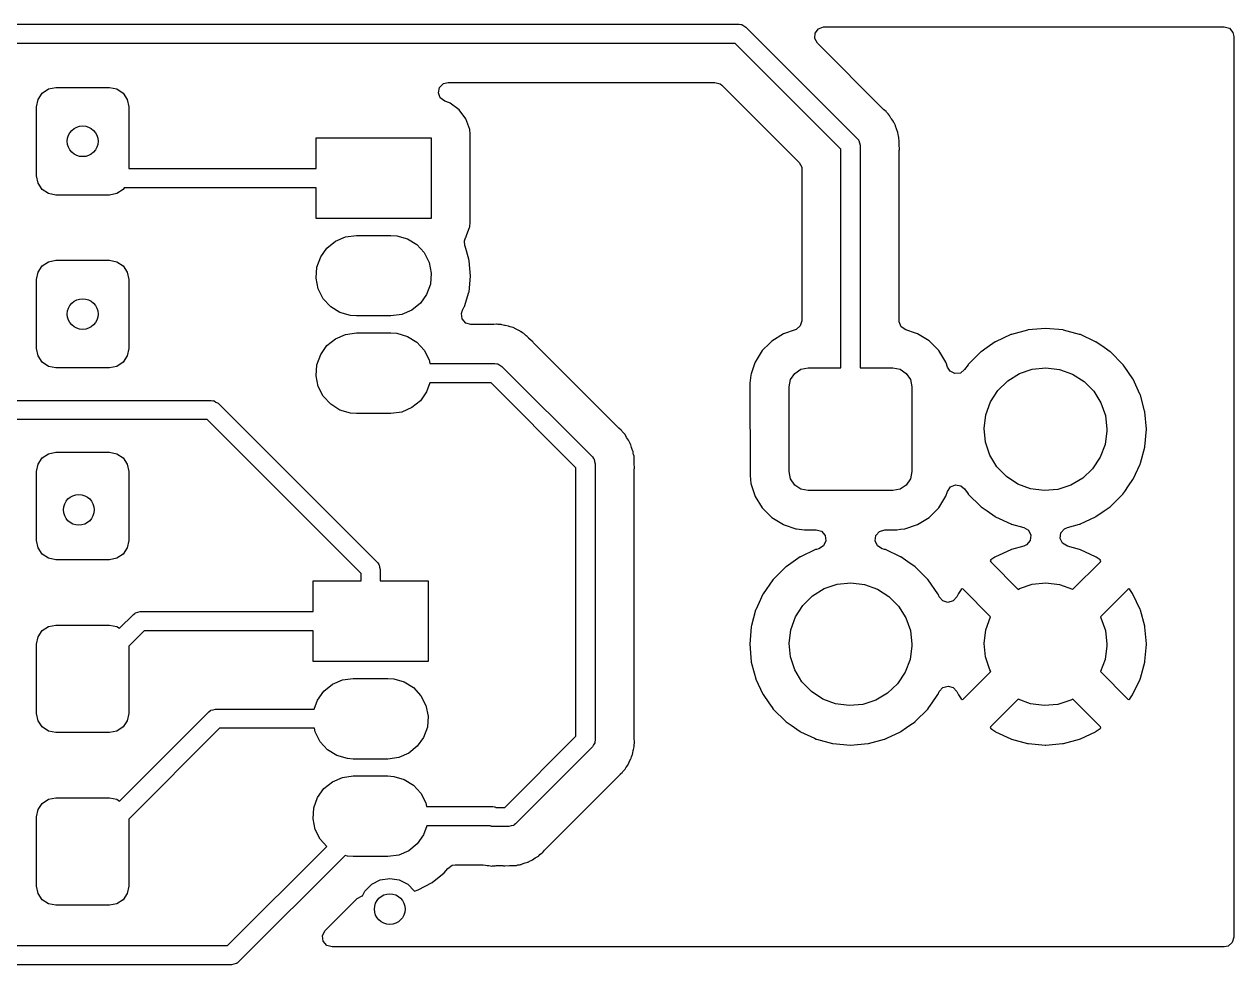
# Model space of a CAD drawing. Extents: x 136.3 to 164.2, y -80.7 to -68.5.
# Drawn here: x 148.49 to 164.24, y -80.72 to -68.47 of the extents above; entities that cross this region are included whole.
import ezdxf

# ---------------------------------------------------------------- set-up
doc = ezdxf.new("R2010")
doc.units = 0
doc.layers.add('BLACK', color=7, linetype='CONTINUOUS')

msp = doc.modelspace()

# ---------------------------------------------------------------- linework, layer by layer
at = {"layer": 'BLACK', "linetype": 'CONTINUOUS'}
for p, q in [((146, -68.475), (157.8, -68.475)), ((157.8, -68.475), (157.822, -68.4782)), ((157.822, -68.4782), (157.827, -68.4779)), ((157.827, -68.4779), (157.829, -68.4792)), ((157.829, -68.4792), (157.836, -68.4801)), ((157.836, -68.4801), (157.861, -68.4968)), ((157.861, -68.4968), (157.888, -68.5116)), ((157.888, -68.5116), (159.338, -69.9616)), ((158.833, -68.5336), (158.9, -68.5088)), ((158.9, -68.5088), (158.909, -68.5085)), ((158.909, -68.5085), (164.115, -68.5085)), ((164.115, -68.5085), (164.184, -68.5285)), ((158.785, -68.6613), (158.791, -68.5905)), ((158.819, -68.7236), (158.785, -68.6613)), ((158.791, -68.5905), (158.833, -68.5336)), ((164.184, -68.5285), (164.23, -68.5822)), ((164.23, -68.5822), (164.242, -68.6345)), ((164.242, -68.6345), (164.242, -80.3655)), ((157.748, -68.725), (146.052, -68.725)), ((159.125, -70.1018), (157.748, -68.725)), ((159.673, -69.5767), (158.819, -68.7236)), ((148.804, -69.319), (148.9, -69.3)), ((148.9, -69.3), (149.6, -69.3)), ((149.6, -69.3), (149.696, -69.319)), ((153.883, -69.3683), (153.899, -69.2989)), ((153.899, -69.2989), (153.949, -69.2488)), ((153.949, -69.2488), (154.009, -69.2335)), ((154.009, -69.2335), (157.485, -69.2335)), ((157.485, -69.2335), (157.554, -69.2535)), ((157.554, -69.2535), (157.575, -69.2704)), ((157.575, -69.2704), (158.58, -70.2755)), ((148.65, -69.55), (148.669, -69.4543)), ((148.669, -69.4543), (148.723, -69.3732)), ((148.723, -69.3732), (148.804, -69.319)), ((149.696, -69.319), (149.777, -69.3732)), ((149.777, -69.3732), (149.831, -69.4543)), ((149.831, -69.4543), (149.85, -69.55)), ((153.908, -69.4348), (153.883, -69.3683)), ((153.965, -69.4775), (153.908, -69.4348)), ((148.65, -70.45), (148.65, -69.55)), ((149.85, -69.55), (149.85, -70.355)), ((154.028, -69.5012), (153.965, -69.4775)), ((154.037, -69.5044), (154.028, -69.5012)), ((154.028, -69.5012), (154.028, -69.5012)), ((154.153, -69.5917), (154.037, -69.5044)), ((154.241, -69.7083), (154.153, -69.5917)), ((159.681, -69.5847), (159.673, -69.5767)), ((159.715, -69.6129), (159.681, -69.5847)), ((159.72, -69.6193), (159.715, -69.6129)), ((159.727, -69.6293), (159.72, -69.6193)), ((159.74, -69.6443), (159.727, -69.6293)), ((154.292, -69.8447), (154.241, -69.7083)), ((159.755, -69.6586), (159.74, -69.6443)), ((159.759, -69.6655), (159.755, -69.6586)), ((159.777, -69.6967), (159.759, -69.6655)), ((159.784, -69.7066), (159.777, -69.6967)), ((159.81, -69.7424), (159.784, -69.7066)), ((159.812, -69.7498), (159.81, -69.7424)), ((159.817, -69.7612), (159.812, -69.7498)), ((159.826, -69.779), (159.817, -69.7612)), ((159.836, -69.7964), (159.826, -69.779)), ((154.298, -69.9069), (154.292, -69.8447)), ((154.298, -71.0531), (154.298, -69.9069)), ((159.838, -69.804), (159.836, -69.7964)), ((159.848, -69.8389), (159.838, -69.804)), ((159.838, -69.804), (159.838, -69.804)), ((159.852, -69.8501), (159.848, -69.8389)), ((159.866, -69.8838), (159.852, -69.8501)), ((159.868, -69.8912), (159.866, -69.8838)), ((159.866, -69.8838), (159.866, -69.8838)), ((159.87, -69.9069), (159.868, -69.8912)), ((159.871, -69.9113), (159.87, -69.9069)), ((159.875, -69.9307), (159.871, -69.9113)), ((159.881, -69.9501), (159.875, -69.9307)), ((152.29, -70.355), (152.29, -69.955)), ((152.29, -69.955), (153.79, -69.955)), ((153.79, -69.955), (153.79, -71.005)), ((159.125, -72.95), (159.125, -70.1018)), ((159.338, -69.9616), (159.352, -69.9794)), ((159.352, -69.9794), (159.355, -69.9825)), ((159.355, -69.9825), (159.356, -69.9852)), ((159.356, -69.9852), (159.36, -69.9904)), ((159.36, -69.9904), (159.366, -70.0205)), ((159.366, -70.0205), (159.375, -70.05)), ((159.375, -70.05), (159.375, -72.95)), ((159.881, -69.958), (159.881, -69.9501)), ((159.882, -69.9943), (159.881, -69.958)), ((159.883, -70.0062), (159.882, -69.9943)), ((159.883, -70.0101), (159.883, -70.0062)), ((159.883, -70.038), (159.883, -70.0101)), ((159.884, -70.042), (159.883, -70.038)), ((159.886, -70.1101), (159.884, -70.042)), ((159.883, -70.1288), (159.884, -70.1176)), ((159.883, -72.3375), (159.883, -70.1288)), ((159.884, -70.1176), (159.886, -70.1101)), ((149.85, -70.355), (152.29, -70.355)), ((158.58, -70.2755), (158.614, -70.3378)), ((158.614, -70.3378), (158.617, -70.3646)), ((158.617, -70.3646), (158.617, -72.3373)), ((148.669, -70.5457), (148.65, -70.45)), ((148.723, -70.6268), (148.669, -70.5457)), ((148.804, -70.681), (148.723, -70.6268)), ((148.9, -70.7), (148.804, -70.681)), ((149.6, -70.7), (148.9, -70.7)), ((149.696, -70.681), (149.6, -70.7)), ((149.777, -70.6268), (149.696, -70.681)), ((149.791, -70.605), (149.777, -70.6268)), ((152.29, -70.605), (149.791, -70.605)), ((152.29, -71.005), (152.29, -70.605)), ((153.79, -71.005), (152.29, -71.005)), ((154.255, -71.2139), (154.289, -71.1227)), ((154.289, -71.1227), (154.292, -71.1153)), ((154.292, -71.1153), (154.298, -71.0531)), ((152.432, -71.3906), (152.543, -71.3009)), ((152.543, -71.3009), (152.674, -71.2443)), ((152.674, -71.2443), (152.815, -71.225)), ((152.815, -71.225), (153.265, -71.225)), ((153.265, -71.225), (153.342, -71.2306)), ((153.342, -71.2306), (153.479, -71.2704)), ((153.479, -71.2704), (153.6, -71.3455)), ((153.6, -71.3455), (153.696, -71.4504)), ((154.222, -71.2953), (154.235, -71.2586)), ((154.229, -71.3607), (154.222, -71.2953)), ((154.228, -71.361), (154.229, -71.3607)), ((154.23, -71.3669), (154.228, -71.361)), ((154.235, -71.2586), (154.241, -71.2517)), ((154.241, -71.2517), (154.255, -71.2139)), ((152.301, -71.6408), (152.35, -71.5068)), ((152.35, -71.5068), (152.432, -71.3906)), ((153.696, -71.4504), (153.761, -71.5773)), ((154.279, -71.5353), (154.23, -71.3669)), ((154.23, -71.3669), (154.23, -71.3669)), ((148.669, -71.7043), (148.723, -71.6232)), ((148.723, -71.6232), (148.804, -71.569)), ((148.804, -71.569), (148.9, -71.55)), ((148.9, -71.55), (149.6, -71.55)), ((149.6, -71.55), (149.696, -71.569)), ((149.696, -71.569), (149.777, -71.6232)), ((149.777, -71.6232), (149.831, -71.7043)), ((152.291, -71.783), (152.301, -71.6408)), ((153.761, -71.5773), (153.789, -71.717)), ((154.285, -71.5554), (154.279, -71.5353)), ((154.303, -71.7572), (154.285, -71.5554)), ((148.65, -71.8), (148.669, -71.7043)), ((148.65, -72.7), (148.65, -71.8)), ((149.831, -71.7043), (149.85, -71.8)), ((149.85, -71.8), (149.85, -72.7)), ((152.319, -71.9227), (152.291, -71.783)), ((153.789, -71.717), (153.779, -71.8592)), ((154.282, -71.9588), (154.303, -71.7572)), ((152.384, -72.0496), (152.319, -71.9227)), ((153.73, -71.9932), (153.648, -72.1094)), ((153.779, -71.8592), (153.73, -71.9932)), ((154.222, -72.1524), (154.28, -71.9665)), ((154.28, -71.9647), (154.282, -71.9588)), ((154.28, -71.9665), (154.28, -71.9647)), ((154.28, -71.9647), (154.28, -71.9647)), ((152.48, -72.1545), (152.384, -72.0496)), ((153.648, -72.1094), (153.537, -72.1991)), ((152.601, -72.2296), (152.48, -72.1545)), ((152.738, -72.2694), (152.601, -72.2296)), ((152.815, -72.275), (152.738, -72.2694)), ((153.265, -72.275), (152.815, -72.275)), ((153.406, -72.2557), (153.265, -72.275)), ((153.537, -72.1991), (153.406, -72.2557)), ((154.182, -72.2426), (154.196, -72.2006)), ((154.193, -72.3128), (154.182, -72.2426)), ((154.196, -72.2006), (154.219, -72.1579)), ((154.219, -72.1579), (154.222, -72.1524)), ((154.239, -72.3665), (154.193, -72.3128)), ((154.307, -72.3865), (154.239, -72.3665)), ((154.584, -72.3865), (154.307, -72.3865)), ((154.596, -72.3859), (154.584, -72.3865)), ((154.603, -72.3853), (154.596, -72.3859)), ((154.64, -72.3818), (154.603, -72.3853)), ((154.648, -72.383), (154.64, -72.3818)), ((154.66, -72.3849), (154.648, -72.383)), ((154.68, -72.3865), (154.66, -72.3849)), ((154.7, -72.3865), (154.68, -72.3865)), ((154.708, -72.3885), (154.7, -72.3865)), ((154.743, -72.3975), (154.708, -72.3885)), ((154.708, -72.3885), (154.708, -72.3885)), ((154.754, -72.3999), (154.743, -72.3975)), ((154.79, -72.4056), (154.754, -72.3999)), ((154.798, -72.4068), (154.79, -72.4056)), ((154.79, -72.4056), (154.79, -72.4056)), ((154.805, -72.41), (154.798, -72.4068)), ((154.817, -72.4149), (154.805, -72.41)), ((154.805, -72.41), (154.805, -72.41)), ((154.835, -72.4213), (154.817, -72.4149)), ((154.855, -72.4263), (154.835, -72.4213)), ((154.894, -72.4476), (154.855, -72.4263)), ((154.904, -72.4528), (154.894, -72.4476)), ((154.938, -72.4672), (154.904, -72.4528)), ((158.53, -72.4569), (158.376, -72.5084)), ((158.543, -72.4519), (158.53, -72.4569)), ((158.596, -72.4055), (158.543, -72.4519)), ((158.617, -72.3373), (158.596, -72.4055)), ((159.884, -72.3511), (159.883, -72.3375)), ((159.911, -72.4166), (159.884, -72.3511)), ((159.97, -72.4571), (159.911, -72.4166)), ((160.098, -72.4996), (159.97, -72.4571)), ((161.557, -72.4579), (161.346, -72.5143)), ((161.562, -72.4565), (161.557, -72.4579)), ((161.557, -72.4579), (161.557, -72.4579)), ((161.79, -72.4365), (161.562, -72.4565)), ((162.018, -72.4565), (161.79, -72.4365)), ((162.023, -72.4579), (162.018, -72.4565)), ((162.234, -72.5143), (162.023, -72.4579)), ((162.023, -72.4579), (162.023, -72.4579)), ((152.432, -72.6606), (152.543, -72.5709)), ((152.543, -72.5709), (152.674, -72.5143)), ((152.674, -72.5143), (152.815, -72.495)), ((152.815, -72.495), (153.265, -72.495)), ((153.265, -72.495), (153.342, -72.5006)), ((153.342, -72.5006), (153.479, -72.5404)), ((153.479, -72.5404), (153.6, -72.6155)), ((153.6, -72.6155), (153.696, -72.7204)), ((154.945, -72.4704), (154.938, -72.4672)), ((154.938, -72.4672), (154.938, -72.4672)), ((154.958, -72.4807), (154.945, -72.4704)), ((154.961, -72.4828), (154.958, -72.4807)), ((154.978, -72.4937), (154.961, -72.4828)), ((154.988, -72.4996), (154.978, -72.4937)), ((154.995, -72.5034), (154.988, -72.4996)), ((154.988, -72.4996), (154.988, -72.4996)), ((155.001, -72.5088), (154.995, -72.5034)), ((155.028, -72.5337), (155.001, -72.5088)), ((155.037, -72.5414), (155.028, -72.5337)), ((155.04, -72.5439), (155.037, -72.5414)), ((155.06, -72.5636), (155.04, -72.5439)), ((155.062, -72.5664), (155.06, -72.5636)), ((155.112, -72.613), (155.062, -72.5664)), ((155.116, -72.6195), (155.112, -72.613)), ((155.124, -72.6277), (155.116, -72.6195)), ((158.22, -72.6066), (158.199, -72.6277)), ((158.226, -72.6014), (158.22, -72.6066)), ((158.376, -72.5084), (158.226, -72.6014)), ((160.123, -72.5079), (160.098, -72.4996)), ((160.273, -72.6006), (160.123, -72.5079)), ((160.399, -72.7255), (160.273, -72.6006)), ((161.133, -72.6125), (161.028, -72.6859)), ((161.138, -72.6102), (161.133, -72.6125)), ((161.336, -72.518), (161.138, -72.6102)), ((161.138, -72.6102), (161.138, -72.6102)), ((161.341, -72.5157), (161.336, -72.518)), ((161.336, -72.518), (161.336, -72.518)), ((161.346, -72.5143), (161.341, -72.5157)), ((161.346, -72.5143), (161.346, -72.5143)), ((162.239, -72.5157), (162.234, -72.5143)), ((162.234, -72.5143), (162.234, -72.5143)), ((162.244, -72.518), (162.239, -72.5157)), ((162.442, -72.6102), (162.244, -72.518)), ((162.244, -72.518), (162.244, -72.518)), ((162.447, -72.6125), (162.442, -72.6102)), ((162.442, -72.6102), (162.442, -72.6102)), ((162.552, -72.6859), (162.447, -72.6125)), ((148.669, -72.7957), (148.65, -72.7)), ((149.85, -72.7), (149.831, -72.7957)), ((152.301, -72.9108), (152.35, -72.7768)), ((152.35, -72.7768), (152.432, -72.6606)), ((153.696, -72.7204), (153.761, -72.8473)), ((156.223, -73.7267), (155.124, -72.6277)), ((158.101, -72.7265), (158.008, -72.877)), ((158.199, -72.6277), (158.101, -72.7265)), ((160.492, -72.8758), (160.399, -72.7255)), ((160.946, -72.7438), (160.784, -72.9057)), ((160.95, -72.7406), (160.946, -72.7438)), ((161.028, -72.6859), (160.95, -72.7406)), ((160.95, -72.7406), (160.95, -72.7406)), ((162.63, -72.7406), (162.552, -72.6859)), ((162.634, -72.7438), (162.63, -72.7406)), ((162.63, -72.7406), (162.63, -72.7406)), ((162.796, -72.9057), (162.634, -72.7438)), ((148.723, -72.8768), (148.669, -72.7957)), ((148.804, -72.931), (148.723, -72.8768)), ((148.9, -72.95), (148.804, -72.931)), ((149.696, -72.931), (149.6, -72.95)), ((149.777, -72.8768), (149.696, -72.931)), ((149.831, -72.7957), (149.777, -72.8768)), ((152.291, -73.053), (152.301, -72.9108)), ((153.761, -72.8473), (153.77, -72.895)), ((153.77, -72.895), (154.62, -72.895)), ((154.62, -72.895), (154.642, -72.8982)), ((154.642, -72.8982), (154.647, -72.8979)), ((154.647, -72.8979), (154.649, -72.8992)), ((154.649, -72.8992), (154.656, -72.9001)), ((154.656, -72.9001), (154.681, -72.9168)), ((154.681, -72.9168), (154.708, -72.9316)), ((154.708, -72.9316), (155.888, -74.1116)), ((158.006, -72.884), (157.958, -73.0267)), ((158.008, -72.877), (158.006, -72.884)), ((158.006, -72.884), (158.006, -72.884)), ((160.495, -72.8856), (160.492, -72.8758)), ((160.513, -72.9413), (160.495, -72.8856)), ((160.781, -72.9102), (160.736, -72.9737)), ((160.784, -72.9057), (160.781, -72.9102)), ((160.781, -72.9102), (160.781, -72.9102)), ((162.799, -72.9102), (162.796, -72.9057)), ((162.814, -72.9305), (162.799, -72.9102)), ((162.799, -72.9102), (162.799, -72.9102)), ((162.928, -73.0933), (162.814, -72.9305)), ((149.6, -72.95), (148.9, -72.95)), ((152.319, -73.1927), (152.291, -73.053)), ((157.952, -73.0448), (157.941, -73.1492)), ((157.958, -73.0267), (157.952, -73.0448)), ((158.469, -73.1041), (158.523, -73.0231)), ((158.523, -73.0231), (158.604, -72.969)), ((158.604, -72.969), (158.7, -72.95)), ((158.7, -72.95), (159.125, -72.95)), ((159.375, -72.95), (159.8, -72.95)), ((159.8, -72.95), (159.896, -72.969)), ((159.896, -72.969), (159.977, -73.0231)), ((159.977, -73.0231), (160.031, -73.1041)), ((160.547, -72.9933), (160.513, -72.9413)), ((160.61, -73.0254), (160.547, -72.9933)), ((160.681, -73.018), (160.61, -73.0254)), ((160.736, -72.9737), (160.681, -73.018)), ((161.297, -73.1196), (161.449, -73.0261)), ((161.449, -73.0261), (161.618, -72.9687)), ((161.618, -72.9687), (161.796, -72.95)), ((161.796, -72.95), (161.973, -72.9711)), ((161.973, -72.9711), (162.141, -73.031)), ((162.141, -73.031), (162.291, -73.1265)), ((162.93, -73.0982), (162.928, -73.0933)), ((152.384, -73.3196), (152.319, -73.1927)), ((153.773, -73.145), (153.73, -73.2632)), ((154.568, -73.145), (153.773, -73.145)), ((155.675, -74.2518), (154.568, -73.145)), ((157.941, -73.1492), (157.942, -74.3508)), ((158.45, -73.1996), (158.469, -73.1041)), ((158.45, -74.3004), (158.45, -73.1996)), ((160.031, -73.1041), (160.05, -73.1996)), ((160.05, -73.1996), (160.05, -74.3004)), ((161.073, -73.3943), (161.17, -73.2444)), ((161.17, -73.2444), (161.297, -73.1196)), ((162.291, -73.1265), (162.417, -73.2531)), ((162.417, -73.2531), (162.511, -73.4043)), ((163.002, -73.2538), (162.93, -73.0982)), ((162.93, -73.0982), (162.93, -73.0982)), ((148.327, -73.375), (150.925, -73.375)), ((150.925, -73.375), (150.947, -73.3782)), ((150.947, -73.3782), (150.952, -73.3779)), ((150.952, -73.3779), (150.954, -73.3792)), ((150.954, -73.3792), (150.961, -73.3801)), ((150.961, -73.3801), (150.986, -73.3968)), ((150.986, -73.3968), (151.013, -73.4116)), ((152.48, -73.4245), (152.384, -73.3196)), ((153.648, -73.3794), (153.537, -73.4691)), ((153.73, -73.2632), (153.648, -73.3794)), ((161.012, -73.5619), (161.073, -73.3943)), ((162.511, -73.4043), (162.57, -73.5728)), ((163.024, -73.3008), (163.002, -73.2538)), ((163.026, -73.3061), (163.024, -73.3008)), ((163.08, -73.5084), (163.026, -73.3061)), ((163.026, -73.3061), (163.026, -73.3061)), ((151.013, -73.4116), (153.088, -75.4866)), ((152.601, -73.4996), (152.48, -73.4245)), ((152.738, -73.5394), (152.601, -73.4996)), ((152.815, -73.545), (152.738, -73.5394)), ((153.265, -73.545), (152.815, -73.545)), ((153.406, -73.5257), (153.265, -73.545)), ((153.537, -73.4691), (153.406, -73.5257)), ((160.99, -73.7388), (161.012, -73.5619)), ((163.084, -73.5219), (163.08, -73.5084)), ((163.103, -73.75), (163.084, -73.5219)), ((150.873, -73.625), (148.275, -73.625)), ((152.875, -75.6268), (150.873, -73.625)), ((162.57, -73.5728), (162.59, -73.75)), ((156.231, -73.7347), (156.223, -73.7267)), ((156.265, -73.7629), (156.231, -73.7347)), ((156.27, -73.7693), (156.265, -73.7629)), ((156.277, -73.7793), (156.27, -73.7693)), ((156.29, -73.7943), (156.277, -73.7793)), ((156.305, -73.8086), (156.29, -73.7943)), ((156.309, -73.8155), (156.305, -73.8086)), ((156.327, -73.8467), (156.309, -73.8155)), ((156.309, -73.8155), (156.309, -73.8155)), ((156.334, -73.8566), (156.327, -73.8467)), ((156.36, -73.8924), (156.334, -73.8566)), ((161.007, -73.9163), (160.99, -73.7388)), ((162.59, -73.7723), (162.565, -73.949)), ((162.59, -73.75), (162.59, -73.7723)), ((163.084, -73.9781), (163.103, -73.75)), ((156.367, -73.9112), (156.36, -73.8924)), ((156.376, -73.929), (156.367, -73.9112)), ((156.382, -73.9396), (156.376, -73.929)), ((156.386, -73.9464), (156.382, -73.9396)), ((156.382, -73.9396), (156.382, -73.9396)), ((156.388, -73.954), (156.386, -73.9464)), ((156.398, -73.9889), (156.388, -73.954)), ((156.388, -73.954), (156.388, -73.954)), ((156.402, -74.0001), (156.398, -73.9889)), ((156.416, -74.0338), (156.402, -74.0001)), ((156.418, -74.0412), (156.416, -74.0338)), ((156.419, -74.0491), (156.418, -74.0412)), ((161.064, -74.0856), (161.007, -73.9163)), ((162.565, -73.949), (162.502, -74.1157)), ((163.027, -74.19), (163.082, -73.9834)), ((163.082, -73.9834), (163.084, -73.9781)), ((163.082, -73.9834), (163.082, -73.9834)), ((148.669, -74.2043), (148.723, -74.1232)), ((148.723, -74.1232), (148.804, -74.069)), ((148.804, -74.069), (148.9, -74.05)), ((148.9, -74.05), (149.6, -74.05)), ((149.6, -74.05), (149.696, -74.069)), ((149.696, -74.069), (149.777, -74.1232)), ((149.777, -74.1232), (149.831, -74.2043)), ((155.888, -74.1116), (155.902, -74.1294)), ((155.902, -74.1294), (155.905, -74.1325)), ((155.905, -74.1325), (155.906, -74.1352)), ((155.906, -74.1352), (155.91, -74.1404)), ((155.91, -74.1404), (155.916, -74.1705)), ((155.916, -74.1705), (155.925, -74.2)), ((156.421, -74.0613), (156.419, -74.0491)), ((156.419, -74.0491), (156.419, -74.0491)), ((156.425, -74.0807), (156.421, -74.0613)), ((156.431, -74.1001), (156.425, -74.0807)), ((156.432, -74.1438), (156.431, -74.1001)), ((156.432, -74.1443), (156.432, -74.1438)), ((156.433, -74.1561), (156.432, -74.1443)), ((156.433, -74.1601), (156.433, -74.1561)), ((156.433, -74.1881), (156.433, -74.1601)), ((156.434, -74.192), (156.433, -74.1881)), ((156.436, -74.2601), (156.434, -74.192)), ((161.156, -74.2381), (161.064, -74.0856)), ((162.502, -74.1157), (162.403, -74.2642)), ((163.024, -74.1992), (163.027, -74.19)), ((148.65, -74.3), (148.669, -74.2043)), ((148.65, -75.2), (148.65, -74.3)), ((149.831, -74.2043), (149.85, -74.3)), ((149.85, -74.3), (149.85, -75.2)), ((155.675, -77.7482), (155.675, -74.2518)), ((155.925, -74.2), (155.925, -77.8)), ((156.433, -74.2788), (156.434, -74.2676)), ((156.433, -77.7642), (156.433, -74.2788)), ((156.434, -74.2676), (156.436, -74.2601)), ((157.942, -74.3508), (157.952, -74.4565)), ((158.469, -74.3959), (158.45, -74.3004)), ((160.05, -74.3004), (160.031, -74.3959)), ((161.28, -74.3664), (161.156, -74.2381)), ((162.403, -74.2642), (162.274, -74.3872)), ((162.93, -74.4018), (163.022, -74.2042)), ((163.022, -74.2042), (163.024, -74.1992)), ((163.022, -74.2042), (163.022, -74.2042)), ((157.952, -74.4565), (158.008, -74.6242)), ((158.523, -74.4769), (158.469, -74.3959)), ((158.604, -74.531), (158.523, -74.4769)), ((159.977, -74.4769), (159.896, -74.531)), ((160.031, -74.3959), (159.977, -74.4769)), ((160.513, -74.5589), (160.554, -74.5006)), ((160.554, -74.5006), (160.619, -74.4733)), ((160.619, -74.4733), (160.689, -74.4859)), ((160.689, -74.4859), (160.736, -74.5263)), ((161.429, -74.4641), (161.28, -74.3664)), ((161.596, -74.5262), (161.429, -74.4641)), ((162.12, -74.4785), (161.951, -74.5337)), ((162.274, -74.3872), (162.12, -74.4785)), ((162.821, -74.5589), (162.872, -74.4859)), ((162.872, -74.4859), (162.928, -74.4067)), ((162.928, -74.4067), (162.93, -74.4018)), ((162.93, -74.4018), (162.93, -74.4018)), ((158.008, -74.6242), (158.101, -74.7745)), ((158.7, -74.55), (158.604, -74.531)), ((159.8, -74.55), (158.7, -74.55)), ((159.896, -74.531), (159.8, -74.55)), ((160.399, -74.7735), (160.492, -74.623)), ((160.492, -74.623), (160.513, -74.5589)), ((160.736, -74.5263), (160.781, -74.5898)), ((160.781, -74.5898), (160.784, -74.5943)), ((160.784, -74.5943), (160.946, -74.7562)), ((161.773, -74.5498), (161.596, -74.5262)), ((161.951, -74.5337), (161.773, -74.5498)), ((162.634, -74.7562), (162.796, -74.5943)), ((162.796, -74.5943), (162.821, -74.5589)), ((158.101, -74.7745), (158.227, -74.8994)), ((160.274, -74.8986), (160.399, -74.7735)), ((160.946, -74.7562), (160.95, -74.7594)), ((160.95, -74.7594), (160.95, -74.7594)), ((160.95, -74.7594), (161.028, -74.8141)), ((161.028, -74.8141), (161.133, -74.8875)), ((162.447, -74.8875), (162.552, -74.8141)), ((162.552, -74.8141), (162.63, -74.7594)), ((162.63, -74.7594), (162.634, -74.7562)), ((162.63, -74.7594), (162.63, -74.7594)), ((158.227, -74.8994), (158.377, -74.9921)), ((160.124, -74.9916), (160.274, -74.8986)), ((161.133, -74.8875), (161.138, -74.8898)), ((161.138, -74.8898), (161.138, -74.8898)), ((161.138, -74.8898), (161.336, -74.982)), ((161.336, -74.982), (161.341, -74.9843)), ((161.341, -74.9843), (161.346, -74.9857)), ((161.346, -74.9857), (161.506, -75.0286)), ((162.074, -75.0286), (162.234, -74.9857)), ((162.234, -74.9857), (162.239, -74.9843)), ((162.239, -74.9843), (162.244, -74.982)), ((162.244, -74.982), (162.442, -74.8898)), ((162.442, -74.8898), (162.447, -74.8875)), ((162.442, -74.8898), (162.442, -74.8898)), ((158.377, -74.9921), (158.384, -74.9945)), ((158.384, -74.9945), (158.384, -74.9945)), ((158.384, -74.9945), (158.538, -75.0456)), ((158.538, -75.0456), (158.538, -75.0456)), ((158.538, -75.0456), (158.545, -75.0478)), ((158.545, -75.0478), (158.649, -75.0585)), ((158.649, -75.0585), (158.804, -75.0585)), ((158.804, -75.0585), (158.872, -75.0785)), ((158.872, -75.0785), (158.918, -75.1322)), ((158.918, -75.1322), (158.928, -75.2024)), ((159.572, -75.2054), (159.581, -75.1349)), ((159.581, -75.1349), (159.626, -75.0802)), ((159.626, -75.0802), (159.696, -75.0585)), ((159.696, -75.0585), (159.851, -75.0585)), ((159.851, -75.0585), (159.854, -75.0582)), ((159.854, -75.0582), (159.9, -75.0534)), ((159.854, -75.0582), (159.854, -75.0582)), ((159.9, -75.0534), (159.956, -75.0475)), ((159.956, -75.0475), (160.124, -74.9916)), ((161.506, -75.0286), (161.567, -75.0655)), ((161.567, -75.0655), (161.598, -75.1294)), ((161.598, -75.1294), (161.589, -75.1999)), ((161.982, -75.1712), (161.991, -75.1007)), ((161.991, -75.1007), (162.036, -75.0459)), ((162.036, -75.0459), (162.074, -75.0286)), ((148.669, -75.2957), (148.65, -75.2)), ((148.723, -75.3768), (148.669, -75.2957)), ((149.831, -75.2957), (149.777, -75.3768)), ((149.85, -75.2), (149.831, -75.2957)), ((158.899, -75.267), (158.836, -75.3062)), ((158.928, -75.2024), (158.899, -75.267)), ((159.603, -75.2693), (159.572, -75.2054)), ((159.664, -75.3062), (159.603, -75.2693)), ((161.506, -75.272), (161.346, -75.3148)), ((161.544, -75.2546), (161.506, -75.272)), ((161.589, -75.1999), (161.544, -75.2546)), ((162.013, -75.235), (161.982, -75.1712)), ((162.074, -75.272), (162.013, -75.235)), ((162.234, -75.3148), (162.074, -75.272)), ((148.804, -75.431), (148.723, -75.3768)), ((148.9, -75.45), (148.804, -75.431)), ((149.6, -75.45), (148.9, -75.45)), ((149.696, -75.431), (149.6, -75.45)), ((149.777, -75.3768), (149.696, -75.431)), ((158.593, -75.4125), (158.503, -75.4757)), ((158.598, -75.4102), (158.593, -75.4125)), ((158.796, -75.318), (158.598, -75.4102)), ((158.598, -75.4102), (158.598, -75.4102)), ((158.801, -75.3157), (158.796, -75.318)), ((158.796, -75.318), (158.796, -75.318)), ((158.806, -75.3143), (158.801, -75.3157)), ((158.836, -75.3062), (158.806, -75.3143)), ((158.806, -75.3143), (158.806, -75.3143)), ((159.694, -75.3143), (159.664, -75.3062)), ((159.699, -75.3157), (159.694, -75.3143)), ((159.694, -75.3143), (159.694, -75.3143)), ((159.704, -75.318), (159.699, -75.3157)), ((159.902, -75.4102), (159.704, -75.318)), ((159.704, -75.318), (159.704, -75.318)), ((159.907, -75.4125), (159.902, -75.4102)), ((159.902, -75.4102), (159.902, -75.4102)), ((159.997, -75.4757), (159.907, -75.4125)), ((161.077, -75.4525), (161.069, -75.463)), ((161.129, -75.4161), (161.077, -75.4525)), ((161.138, -75.4106), (161.129, -75.4161)), ((161.336, -75.3185), (161.138, -75.4106)), ((161.346, -75.3148), (161.336, -75.3185)), ((162.244, -75.3185), (162.234, -75.3148)), ((162.442, -75.4106), (162.244, -75.3185)), ((162.451, -75.4161), (162.442, -75.4106)), ((162.502, -75.4519), (162.451, -75.4161)), ((162.512, -75.4639), (162.502, -75.4519)), ((153.088, -75.4866), (153.102, -75.5044)), ((153.102, -75.5044), (153.105, -75.5075)), ((153.105, -75.5075), (153.106, -75.5102)), ((153.106, -75.5102), (153.11, -75.5154)), ((153.11, -75.5154), (153.116, -75.5455)), ((153.116, -75.5455), (153.125, -75.575)), ((153.125, -75.575), (153.125, -75.725)), ((158.406, -75.5438), (158.244, -75.7057)), ((158.41, -75.5406), (158.406, -75.5438)), ((158.503, -75.4757), (158.41, -75.5406)), ((158.41, -75.5406), (158.41, -75.5406)), ((160.09, -75.5406), (159.997, -75.4757)), ((160.094, -75.5438), (160.09, -75.5406)), ((160.09, -75.5406), (160.09, -75.5406)), ((160.256, -75.7057), (160.094, -75.5438)), ((161.069, -75.463), (161.076, -75.4764)), ((161.076, -75.4764), (161.434, -75.8353)), ((162.146, -75.8345), (162.505, -75.4757)), ((162.505, -75.4757), (162.512, -75.4639)), ((152.25, -76.125), (152.25, -75.725)), ((152.25, -75.725), (152.875, -75.725)), ((152.875, -75.725), (152.875, -75.6268)), ((153.125, -75.725), (153.75, -75.725)), ((153.75, -75.725), (153.75, -76.775)), ((158.239, -75.7119), (158.112, -75.8933)), ((158.241, -75.7102), (158.239, -75.7119)), ((158.244, -75.7057), (158.241, -75.7102)), ((158.241, -75.7102), (158.241, -75.7102)), ((158.909, -75.8261), (159.078, -75.7687)), ((159.078, -75.7687), (159.256, -75.75)), ((159.256, -75.75), (159.433, -75.7711)), ((159.433, -75.7711), (159.601, -75.831)), ((160.259, -75.7102), (160.256, -75.7057)), ((160.261, -75.7119), (160.259, -75.7102)), ((160.259, -75.7102), (160.259, -75.7102)), ((160.388, -75.8933), (160.261, -75.7119)), ((161.449, -75.8261), (161.618, -75.7687)), ((161.618, -75.7687), (161.796, -75.75)), ((161.796, -75.75), (161.973, -75.7711)), ((161.973, -75.7711), (162.141, -75.831)), ((158.11, -75.8982), (158.06, -76.0058)), ((158.112, -75.8933), (158.11, -75.8982)), ((158.11, -75.8982), (158.11, -75.8982)), ((158.63, -76.0444), (158.757, -75.9196)), ((158.757, -75.9196), (158.909, -75.8261)), ((159.601, -75.831), (159.751, -75.9265)), ((159.751, -75.9265), (159.877, -76.0531)), ((160.39, -75.8982), (160.388, -75.8933)), ((160.406, -75.933), (160.39, -75.8982)), ((160.39, -75.8982), (160.39, -75.8982)), ((160.651, -75.8985), (160.634, -75.933)), ((160.656, -75.889), (160.651, -75.8985)), ((160.692, -75.8378), (160.656, -75.889)), ((160.704, -75.8285), (160.692, -75.8378)), ((160.716, -75.8349), (160.704, -75.8285)), ((161.074, -76.1933), (160.716, -75.8349)), ((161.434, -75.8353), (161.449, -75.8261)), ((162.141, -75.831), (162.146, -75.8345)), ((162.864, -75.8356), (162.505, -76.1941)), ((162.877, -75.8286), (162.864, -75.8356)), ((162.887, -75.837), (162.877, -75.8286)), ((162.924, -75.889), (162.887, -75.837)), ((162.929, -75.8985), (162.924, -75.889)), ((163.021, -76.0959), (162.929, -75.8985)), ((158.06, -76.0058), (158.016, -76.1008)), ((158.533, -76.1943), (158.63, -76.0444)), ((159.877, -76.0531), (159.971, -76.2043)), ((160.451, -75.9853), (160.406, -75.933)), ((160.519, -76.0058), (160.451, -75.9853)), ((160.588, -75.9863), (160.519, -76.0058)), ((160.634, -75.933), (160.588, -75.9863)), ((149.731, -76.3425), (149.912, -76.1616)), ((149.912, -76.1616), (149.929, -76.1483)), ((149.929, -76.1483), (149.932, -76.1448)), ((149.932, -76.1448), (149.935, -76.144)), ((149.935, -76.144), (149.94, -76.1401)), ((149.94, -76.1401), (149.97, -76.1337)), ((149.97, -76.1337), (150, -76.125)), ((150, -76.125), (152.25, -76.125)), ((158.014, -76.1061), (157.96, -76.3081)), ((158.016, -76.1008), (158.014, -76.1061)), ((158.014, -76.1061), (158.014, -76.1061)), ((158.472, -76.3619), (158.533, -76.1943)), ((159.971, -76.2043), (160.03, -76.3728)), ((161.012, -76.3619), (161.073, -76.1943)), ((161.073, -76.1943), (161.074, -76.1933)), ((162.505, -76.1941), (162.511, -76.2043)), ((162.511, -76.2043), (162.57, -76.3728)), ((163.025, -76.1062), (163.021, -76.0959)), ((163.082, -76.3167), (163.025, -76.1062)), ((148.669, -76.4543), (148.723, -76.3732)), ((148.723, -76.3732), (148.804, -76.319)), ((148.804, -76.319), (148.9, -76.3)), ((148.9, -76.3), (149.6, -76.3)), ((149.6, -76.3), (149.696, -76.319)), ((149.696, -76.319), (149.731, -76.3425)), ((150.052, -76.375), (149.85, -76.5768)), ((152.25, -76.375), (150.052, -76.375)), ((152.25, -76.775), (152.25, -76.375)), ((157.956, -76.3219), (157.937, -76.55)), ((157.96, -76.3081), (157.956, -76.3219)), ((158.45, -76.5388), (158.472, -76.3619)), ((160.03, -76.3728), (160.05, -76.55)), ((160.99, -76.5388), (161.012, -76.3619)), ((162.57, -76.3728), (162.59, -76.55)), ((163.084, -76.3275), (163.082, -76.3167)), ((163.103, -76.5445), (163.084, -76.3275)), ((148.65, -76.55), (148.669, -76.4543)), ((148.65, -77.45), (148.65, -76.55)), ((157.937, -76.55), (157.956, -76.7781)), ((158.467, -76.7163), (158.45, -76.5388)), ((160.05, -76.55), (160.05, -76.5723)), ((161.007, -76.7163), (160.99, -76.5388)), ((162.59, -76.55), (162.59, -76.5723)), ((163.084, -76.7725), (163.103, -76.5555)), ((163.103, -76.5555), (163.103, -76.5445)), ((149.85, -76.5768), (149.85, -77.45)), ((158.524, -76.8856), (158.467, -76.7163)), ((160.05, -76.5723), (160.025, -76.749)), ((161.064, -76.8856), (161.007, -76.7163)), ((162.59, -76.5723), (162.565, -76.749)), ((153.75, -76.775), (152.25, -76.775)), ((157.956, -76.7781), (157.958, -76.7834)), ((157.958, -76.7834), (157.958, -76.7834)), ((157.958, -76.7834), (157.995, -76.922)), ((160.025, -76.749), (159.962, -76.9157)), ((162.565, -76.749), (162.505, -76.906)), ((163.025, -76.9938), (163.082, -76.7833)), ((163.082, -76.7833), (163.084, -76.7725)), ((152.503, -77.0709), (152.634, -77.0143)), ((152.634, -77.0143), (152.775, -76.995)), ((152.775, -76.995), (153.225, -76.995)), ((153.225, -76.995), (153.302, -77.0006)), ((153.302, -77.0006), (153.439, -77.0404)), ((157.995, -76.922), (158.016, -76.9992)), ((158.016, -76.9992), (158.018, -77.0042)), ((158.018, -77.0042), (158.018, -77.0042)), ((158.018, -77.0042), (158.11, -77.2018)), ((158.616, -77.0381), (158.524, -76.8856)), ((159.962, -76.9157), (159.863, -77.0642)), ((160.716, -77.2644), (161.076, -76.9051)), ((161.076, -76.9051), (161.064, -76.8856)), ((162.505, -76.906), (162.864, -77.2651)), ((162.929, -77.2015), (163.021, -77.0041)), ((163.021, -77.0041), (163.025, -76.9938)), ((152.31, -77.2768), (152.392, -77.1606)), ((152.392, -77.1606), (152.503, -77.0709)), ((153.439, -77.0404), (153.56, -77.1155)), ((153.56, -77.1155), (153.656, -77.2204)), ((158.74, -77.1664), (158.616, -77.0381)), ((158.889, -77.2641), (158.74, -77.1664)), ((159.734, -77.1872), (159.58, -77.2785)), ((159.863, -77.0642), (159.734, -77.1872)), ((160.39, -77.2018), (160.406, -77.167)), ((160.406, -77.167), (160.453, -77.1137)), ((160.453, -77.1137), (160.521, -77.0942)), ((160.521, -77.0942), (160.589, -77.1147)), ((160.589, -77.1147), (160.634, -77.167)), ((160.634, -77.167), (160.651, -77.2015)), ((152.267, -77.395), (152.31, -77.2768)), ((153.656, -77.2204), (153.721, -77.3473)), ((153.721, -77.3473), (153.749, -77.487)), ((158.11, -77.2018), (158.11, -77.2018)), ((158.11, -77.2018), (158.112, -77.2067)), ((158.112, -77.2067), (158.186, -77.3116)), ((158.186, -77.3116), (158.23, -77.3749)), ((159.056, -77.3262), (158.889, -77.2641)), ((159.233, -77.3498), (159.056, -77.3262)), ((159.411, -77.3337), (159.233, -77.3498)), ((159.58, -77.2785), (159.411, -77.3337)), ((160.27, -77.3749), (160.314, -77.3116)), ((160.314, -77.3116), (160.388, -77.2067)), ((160.388, -77.2067), (160.39, -77.2018)), ((160.39, -77.2018), (160.39, -77.2018)), ((160.651, -77.2015), (160.656, -77.211)), ((160.656, -77.211), (160.693, -77.263)), ((160.693, -77.263), (160.703, -77.2714)), ((160.703, -77.2714), (160.716, -77.2644)), ((161.434, -77.2657), (161.075, -77.6243)), ((161.596, -77.3262), (161.434, -77.2657)), ((161.773, -77.3498), (161.596, -77.3262)), ((161.951, -77.3337), (161.773, -77.3498)), ((162.12, -77.2785), (161.951, -77.3337)), ((162.145, -77.264), (162.12, -77.2785)), ((162.504, -77.6236), (162.145, -77.264)), ((162.864, -77.2651), (162.876, -77.2715)), ((162.876, -77.2715), (162.888, -77.2622)), ((162.888, -77.2622), (162.924, -77.211)), ((162.924, -77.211), (162.929, -77.2015)), ((148.669, -77.5457), (148.65, -77.45)), ((149.731, -78.5925), (150.892, -77.4316)), ((149.85, -77.45), (149.831, -77.5457)), ((150.892, -77.4316), (150.909, -77.4183)), ((150.909, -77.4183), (150.912, -77.4148)), ((150.912, -77.4148), (150.915, -77.414)), ((150.915, -77.414), (150.92, -77.4101)), ((150.92, -77.4101), (150.95, -77.4037)), ((150.95, -77.4037), (150.98, -77.395)), ((150.98, -77.395), (152.267, -77.395)), ((153.749, -77.487), (153.739, -77.6292)), ((158.23, -77.3749), (158.244, -77.3943)), ((158.244, -77.3943), (158.406, -77.5562)), ((160.094, -77.5562), (160.256, -77.3943)), ((160.256, -77.3943), (160.27, -77.3749)), ((148.723, -77.6268), (148.669, -77.5457)), ((148.804, -77.681), (148.723, -77.6268)), ((149.777, -77.6268), (149.696, -77.681)), ((149.831, -77.5457), (149.777, -77.6268)), ((151.032, -77.645), (149.85, -78.8268)), ((152.27, -77.645), (151.032, -77.645)), ((152.279, -77.6927), (152.27, -77.645)), ((153.739, -77.6292), (153.69, -77.7632)), ((158.406, -77.5562), (158.41, -77.5594)), ((158.41, -77.5594), (158.41, -77.5594)), ((158.41, -77.5594), (158.477, -77.6062)), ((158.477, -77.6062), (158.593, -77.6875)), ((159.907, -77.6875), (159.98, -77.6361)), ((159.98, -77.6361), (160.023, -77.6062)), ((160.023, -77.6062), (160.09, -77.5594)), ((160.09, -77.5594), (160.094, -77.5562)), ((160.09, -77.5594), (160.09, -77.5594)), ((161.075, -77.6243), (161.068, -77.6361)), ((161.068, -77.6361), (161.078, -77.6481)), ((161.078, -77.6481), (161.129, -77.6839)), ((162.451, -77.6839), (162.503, -77.6475)), ((162.503, -77.6475), (162.511, -77.637)), ((162.511, -77.637), (162.504, -77.6236)), ((148.9, -77.7), (148.804, -77.681)), ((149.6, -77.7), (148.9, -77.7)), ((149.696, -77.681), (149.6, -77.7)), ((152.344, -77.8196), (152.279, -77.6927)), ((152.44, -77.9245), (152.344, -77.8196)), ((153.69, -77.7632), (153.608, -77.8794)), ((154.748, -78.675), (155.675, -77.7482)), ((155.925, -77.8), (155.922, -77.822)), ((155.922, -77.822), (155.922, -77.8266)), ((156.434, -77.776), (156.433, -77.7642)), ((156.438, -77.8201), (156.434, -77.776)), ((156.437, -77.8279), (156.438, -77.8201)), ((158.593, -77.6875), (158.598, -77.6898)), ((158.598, -77.6898), (158.598, -77.6898)), ((158.598, -77.6898), (158.779, -77.7739)), ((158.779, -77.7739), (158.801, -77.7843)), ((158.801, -77.7843), (158.806, -77.7857)), ((158.806, -77.7857), (158.806, -77.7857)), ((158.806, -77.7857), (159.017, -77.8421)), ((159.483, -77.8421), (159.694, -77.7857)), ((159.694, -77.7857), (159.699, -77.7843)), ((159.694, -77.7857), (159.694, -77.7857)), ((159.699, -77.7843), (159.721, -77.7739)), ((159.721, -77.7739), (159.902, -77.6898)), ((159.902, -77.6898), (159.907, -77.6875)), ((159.902, -77.6898), (159.902, -77.6898)), ((161.129, -77.6839), (161.138, -77.6894)), ((161.138, -77.6894), (161.336, -77.7815)), ((161.336, -77.7815), (161.346, -77.7852)), ((161.346, -77.7852), (161.557, -77.8416)), ((162.023, -77.8416), (162.234, -77.7852)), ((162.234, -77.7852), (162.244, -77.7815)), ((162.244, -77.7815), (162.442, -77.6894)), ((162.442, -77.6894), (162.451, -77.6839)), ((152.561, -77.9996), (152.44, -77.9245)), ((153.497, -77.9691), (153.366, -78.0257)), ((153.608, -77.8794), (153.497, -77.9691)), ((155.888, -77.8884), (154.888, -78.8884)), ((155.903, -77.8614), (155.888, -77.8884)), ((155.92, -77.8355), (155.903, -77.8614)), ((155.921, -77.8291), (155.92, -77.8355)), ((155.922, -77.8266), (155.921, -77.8291)), ((156.41, -77.9854), (156.413, -77.9781)), ((156.413, -77.9781), (156.414, -77.9703)), ((156.414, -77.9703), (156.42, -77.9345)), ((156.414, -77.9703), (156.414, -77.9703)), ((156.42, -77.9345), (156.423, -77.9229)), ((156.423, -77.9229), (156.432, -77.8877)), ((156.432, -77.8877), (156.433, -77.88)), ((156.432, -77.8877), (156.432, -77.8877)), ((156.433, -77.8598), (156.435, -77.8401)), ((156.433, -77.88), (156.433, -77.8598)), ((156.435, -77.8401), (156.437, -77.8279)), ((159.017, -77.8421), (159.017, -77.8421)), ((159.017, -77.8421), (159.022, -77.8435)), ((159.022, -77.8435), (159.25, -77.8635)), ((159.25, -77.8635), (159.478, -77.8435)), ((159.478, -77.8435), (159.483, -77.8421)), ((159.483, -77.8421), (159.483, -77.8421)), ((161.557, -77.8416), (161.567, -77.8435)), ((161.567, -77.8435), (161.785, -77.8625)), ((161.785, -77.8625), (161.795, -77.8625)), ((161.795, -77.8625), (162.013, -77.8435)), ((162.013, -77.8435), (162.023, -77.8416)), ((152.698, -78.0394), (152.561, -77.9996)), ((152.775, -78.045), (152.698, -78.0394)), ((153.225, -78.045), (152.775, -78.045)), ((153.366, -78.0257), (153.225, -78.045)), ((156.337, -78.141), (156.345, -78.1313)), ((156.345, -78.1313), (156.35, -78.125)), ((156.345, -78.1313), (156.345, -78.1313)), ((156.35, -78.125), (156.367, -78.0845)), ((156.367, -78.0845), (156.372, -78.0738)), ((156.372, -78.0738), (156.39, -78.042)), ((156.39, -78.042), (156.394, -78.0351)), ((156.394, -78.0351), (156.399, -78.0154)), ((156.399, -78.0154), (156.405, -77.9967)), ((156.405, -77.9967), (156.41, -77.9854)), ((156.41, -77.9854), (156.41, -77.9854)), ((152.503, -78.3409), (152.634, -78.2843)), ((152.634, -78.2843), (152.775, -78.265)), ((152.775, -78.265), (153.225, -78.265)), ((153.225, -78.265), (153.302, -78.2706)), ((153.302, -78.2706), (153.439, -78.3104)), ((156.201, -78.2961), (156.207, -78.292)), ((156.207, -78.292), (156.254, -78.2423)), ((156.254, -78.2423), (156.256, -78.2395)), ((156.256, -78.2395), (156.276, -78.2198)), ((156.276, -78.2198), (156.279, -78.2166)), ((156.279, -78.2166), (156.286, -78.2076)), ((156.286, -78.2076), (156.301, -78.1921)), ((156.301, -78.1921), (156.317, -78.1753)), ((156.317, -78.1753), (156.32, -78.1684)), ((156.32, -78.1684), (156.326, -78.1576)), ((156.326, -78.1576), (156.337, -78.141)), ((152.31, -78.5468), (152.392, -78.4306)), ((152.392, -78.4306), (152.503, -78.3409)), ((153.439, -78.3104), (153.56, -78.3855)), ((153.56, -78.3855), (153.656, -78.4904)), ((155.273, -79.2226), (156.192, -78.3037)), ((156.192, -78.3037), (156.201, -78.2961)), ((148.723, -78.6232), (148.804, -78.569)), ((148.804, -78.569), (148.9, -78.55)), ((148.9, -78.55), (149.6, -78.55)), ((149.6, -78.55), (149.696, -78.569)), ((149.696, -78.569), (149.731, -78.5925)), ((152.261, -78.6808), (152.31, -78.5468)), ((153.656, -78.4904), (153.721, -78.6173)), ((148.65, -78.8), (148.669, -78.7043)), ((148.669, -78.7043), (148.723, -78.6232)), ((152.251, -78.823), (152.261, -78.6808)), ((153.721, -78.6173), (153.73, -78.665)), ((153.73, -78.665), (154.59, -78.665)), ((154.59, -78.665), (154.612, -78.6682)), ((154.612, -78.6682), (154.617, -78.6679)), ((154.617, -78.6679), (154.619, -78.6692)), ((154.619, -78.6692), (154.626, -78.6701)), ((154.626, -78.6701), (154.633, -78.675)), ((154.633, -78.675), (154.748, -78.675)), ((148.65, -79.7), (148.65, -78.8)), ((149.85, -78.8268), (149.85, -79.7)), ((152.279, -78.9627), (152.251, -78.823)), ((153.733, -78.915), (153.69, -79.0332)), ((154.557, -78.915), (153.733, -78.915)), ((154.564, -78.9199), (154.557, -78.915)), ((154.571, -78.9208), (154.564, -78.9199)), ((154.573, -78.9221), (154.571, -78.9208)), ((154.578, -78.9218), (154.573, -78.9221)), ((154.6, -78.925), (154.578, -78.9218)), ((154.8, -78.925), (154.6, -78.925)), ((154.83, -78.9163), (154.8, -78.925)), ((154.86, -78.9099), (154.83, -78.9163)), ((154.865, -78.906), (154.86, -78.9099)), ((154.868, -78.9052), (154.865, -78.906)), ((154.871, -78.9017), (154.868, -78.9052)), ((154.888, -78.8884), (154.871, -78.9017)), ((152.344, -79.0896), (152.279, -78.9627)), ((153.69, -79.0332), (153.608, -79.1494)), ((151.138, -80.475), (152.43, -79.1832)), ((152.43, -79.1832), (152.344, -79.0896)), ((153.497, -79.2391), (153.366, -79.2957)), ((153.608, -79.1494), (153.497, -79.2391)), ((155.237, -79.2655), (155.265, -79.2314)), ((155.265, -79.2314), (155.273, -79.2226)), ((152.667, -79.3002), (151.278, -80.6884)), ((152.698, -79.3094), (152.667, -79.3002)), ((152.775, -79.315), (152.698, -79.3094)), ((153.225, -79.315), (152.775, -79.315)), ((153.366, -79.2957), (153.225, -79.315)), ((155.011, -79.3984), (155.046, -79.3882)), ((155.046, -79.3882), (155.054, -79.386)), ((155.046, -79.3882), (155.046, -79.3882)), ((155.054, -79.386), (155.06, -79.382)), ((155.06, -79.382), (155.071, -79.3757)), ((155.06, -79.382), (155.06, -79.382)), ((155.071, -79.3757), (155.089, -79.367)), ((155.089, -79.367), (155.108, -79.3596)), ((155.108, -79.3596), (155.143, -79.3336)), ((155.143, -79.3336), (155.153, -79.327)), ((155.153, -79.327), (155.185, -79.3086)), ((155.185, -79.3086), (155.191, -79.3045)), ((155.185, -79.3086), (155.185, -79.3086)), ((155.191, -79.3045), (155.206, -79.2902)), ((155.206, -79.2902), (155.221, -79.2774)), ((155.221, -79.2774), (155.231, -79.2701)), ((155.231, -79.2701), (155.237, -79.2655)), ((153.8, -79.655), (153.957, -79.5269)), ((153.957, -79.5269), (154.005, -79.4692)), ((154.005, -79.4692), (154.063, -79.4294)), ((154.063, -79.4294), (154.102, -79.4235)), ((154.102, -79.4235), (154.465, -79.4235)), ((154.465, -79.4235), (154.496, -79.4275)), ((154.496, -79.4275), (154.52, -79.4335)), ((154.52, -79.4335), (154.54, -79.4335)), ((154.54, -79.4335), (154.56, -79.4351)), ((154.56, -79.4351), (154.58, -79.4382)), ((154.58, -79.4382), (154.588, -79.4375)), ((154.588, -79.4375), (154.607, -79.4357)), ((154.607, -79.4357), (154.624, -79.4341)), ((154.624, -79.4341), (154.636, -79.4335)), ((154.636, -79.4335), (154.721, -79.4335)), ((154.721, -79.4335), (154.732, -79.434)), ((154.732, -79.434), (154.74, -79.4357)), ((154.74, -79.4357), (154.748, -79.4355)), ((154.748, -79.4355), (154.808, -79.4336)), ((154.748, -79.4355), (154.748, -79.4355)), ((154.808, -79.4336), (154.812, -79.4335)), ((154.812, -79.4335), (154.84, -79.4335)), ((154.84, -79.4335), (154.844, -79.433)), ((154.844, -79.433), (154.856, -79.4321)), ((154.844, -79.433), (154.844, -79.433)), ((154.856, -79.4321), (154.888, -79.431)), ((154.888, -79.431), (154.892, -79.4309)), ((154.892, -79.4309), (154.9, -79.4307)), ((154.9, -79.4307), (154.919, -79.425)), ((154.919, -79.425), (154.939, -79.421)), ((154.939, -79.421), (154.951, -79.4195)), ((154.951, -79.4195), (154.959, -79.4185)), ((154.951, -79.4195), (154.951, -79.4195)), ((154.959, -79.4185), (154.966, -79.4156)), ((154.966, -79.4156), (155, -79.4022)), ((154.966, -79.4156), (154.966, -79.4156)), ((155, -79.4022), (155.011, -79.3984)), ((148.669, -79.7957), (148.65, -79.7)), ((149.85, -79.7), (149.831, -79.7957)), ((152.926, -79.7649), (153.015, -79.6764)), ((153.015, -79.6764), (153.126, -79.6196)), ((153.126, -79.6196), (153.25, -79.6)), ((153.25, -79.6), (153.374, -79.6196)), ((153.374, -79.6196), (153.485, -79.6764)), ((153.485, -79.6764), (153.573, -79.7645)), ((153.621, -79.7501), (153.8, -79.655)), ((148.723, -79.8768), (148.669, -79.7957)), ((149.831, -79.7957), (149.777, -79.8768)), ((152.409, -80.2764), (152.825, -79.8604)), ((152.825, -79.8604), (152.888, -79.8264)), ((152.888, -79.8264), (152.895, -79.8256)), ((152.895, -79.8256), (152.926, -79.7649)), ((153.573, -79.7645), (153.621, -79.7501)), ((148.804, -79.931), (148.723, -79.8768)), ((148.9, -79.95), (148.804, -79.931)), ((149.6, -79.95), (148.9, -79.95)), ((149.696, -79.931), (149.6, -79.95)), ((149.777, -79.8768), (149.696, -79.931)), ((152.374, -80.3476), (152.403, -80.283)), ((152.403, -80.283), (152.409, -80.2764)), ((144.652, -80.475), (151.138, -80.475)), ((152.384, -80.4178), (152.374, -80.3476)), ((152.43, -80.4715), (152.384, -80.4178)), ((152.499, -80.4915), (152.43, -80.4715)), ((164.115, -80.4915), (152.499, -80.4915)), ((164.168, -80.4801), (164.115, -80.4915)), ((164.221, -80.4336), (164.168, -80.4801)), ((164.242, -80.3655), (164.221, -80.4336)), ((151.19, -80.725), (144.6, -80.725)), ((151.22, -80.7163), (151.19, -80.725)), ((151.25, -80.7099), (151.22, -80.7163)), ((151.255, -80.706), (151.25, -80.7099)), ((151.258, -80.7052), (151.255, -80.706)), ((151.261, -80.7017), (151.258, -80.7052)), ((151.278, -80.6884), (151.261, -80.7017))]:
    msp.add_line(p, q, dxfattribs=at)
at = {"layer": 'BLACK'}
for centre in [(149.25, -70), (149.25, -72.25), (149.2, -74.8), (153.25, -80)]:
    msp.add_circle(centre, 0.2, dxfattribs=at)

doc.saveas('drawing.dxf')
